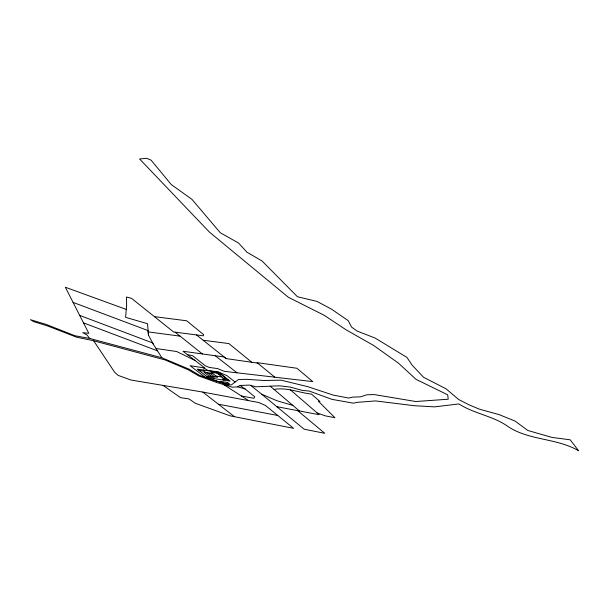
<?xml version="1.0" encoding="UTF-8"?>
<svg xmlns="http://www.w3.org/2000/svg" width="609" height="609" viewBox="0 0 609 609"><rect width="100%" height="100%" fill="white"/><g stroke="black" fill="none" stroke-linecap="round" stroke-linejoin="round"><path stroke-width="0.91" d="M237.67 386.852L240.113 385.451L249.743 385.094L255.597 386.791L279.493 385.801L290.173 387.065L302.239 390.392L309.258 391.069L331.996 399.367L353.41 403.173L357.316 402.328L375.532 400.928L414.318 405.708L434.438 406.873L458.935 403.95C474.426 413.937 493.518 415.901 508.393 426.818C529.594 440.634 556.725 437.985 578.55 450.721L570.176 439.797L552.005 437.437L527.82 430.472L515.031 421.047L499.106 414.622L479.382 409.157L469.341 404.97L458.76 399.573L446.032 388.793L423.598 377.291L412.072 365.103L406.979 357.453L375.068 338.025L357.27 331.144L351.621 327.147L348.203 320.661L331.646 309.25L317.038 301.417L297.42 296.735L262.053 260.979L246.995 252.225L238.522 243.014L220.283 232.745L192.018 199.432L171.22 184.504L151.116 160.175L146.556 158.279L139.59 158.972L209.443 232.12L288.331 297.253L324.171 315.272L346.354 329.987L373.72 345.501L398.499 363.185L416.054 379.369L447.722 394.838L448.216 399.23L415.741 401.514L374.116 394.563L366.846 394.799L360.513 396.847L352.839 397.114L348.729 398.058L333.222 395.096L307.964 386.723L281.023 380.153L264.291 380.496L246.203 379.316L238.492 379.521L231.428 384.873L228.322 384.911L199.661 375.426L189.353 369.298L161.903 357.78L89.744 338.475L74.838 335.719L46.101 324.391L30.45 319.687L33.685 321.651L47.54 325.937L76.863 337.272L92.142 340.393L165.184 359.965L188.379 369.83L198.816 375.974L216.987 382.566L232.318 387.202L237.67 386.852L245.176 389.014L254.722 396.764L253.968 398.316L241.4 395.995M274.02 389.425C286.923 387.096 298.958 392.714 311.481 394.092L319.953 401.529L318.34 401.164L334.904 417.69L325.541 415.909L317.228 413.009M161.903 357.78L153.209 344.055L148.444 335.057L147.538 323.706L125.591 317.335L126.634 305.17L126.474 297.025L131.43 298.265L173.603 331.974L203.322 335.81L203.642 334.646L186.689 320.783L154.42 316.642M196.494 334.935L203.17 340.264L228.9 343.583L251.822 362.294M148.193 331.89L180.097 336.145M203.17 340.264L226.145 358.587L257.645 363.124M156.041 348.515L176.64 351.522L194.91 360.391M198.922 370.417L205.005 371.345L203.307 370.036M220.633 373.728L211.095 372.274L217.626 377.329L208.849 375.966L203.931 372.183L212.716 373.53M218.639 374.444L221.615 374.893L226.518 378.714L223.541 378.25L217.017 373.18M187.618 354.788L192.315 355.511L205.385 365.826L209.268 367.44L217.58 368.59L224.31 371.33L312.76 381.599L296.903 368.262L257.059 362.644L274.819 377.199M216.02 376.088L221.935 377.001M206.794 376.461L212.868 377.405L214.535 378.691M228.482 379.841L222.27 378.874L223.937 380.168M93.672 340.804L114.698 372.312L118.146 375.388L130.981 380.024L202.774 392.067L258.718 402.519L265.379 405.419L293.599 428.333L230.202 415.863L195.101 403.188L189.117 398.948L180.53 397.662L163.121 385.413M276.821 406.683L319.2 414.714L290.28 389.768M218.395 404.201L277.795 415.498M292.853 405.404L276.996 400.76L261.725 394.244L250.642 385.352M228.322 384.911L205.461 377.451L190.115 365.697L204.83 367.996L183.005 351.248L224.135 356.981L226.145 358.587M126.23 309.418L65.361 287.235L88.815 333.321L82.748 332.689L86.744 334.737L89.744 338.475M73.08 302.391L148.086 330.596L148.444 335.057M79.703 315.409L152.608 342.905L153.209 344.055M83.509 322.892L157.518 350.853M223.693 384.591L248.586 400.623M240.06 385.482L245.176 389.014M203.337 367.76L208.019 370.447L218.532 371.992L227.18 375.768L235.127 382.071M206.847 372.632L211.765 376.423M209.778 373.081L214.688 376.872M212.724 371.467L214.421 372.784M202.774 392.067L234.495 416.716M215.274 355.747L237.046 372.815M175.148 332.194L202.401 353.958M261.725 394.244L304.135 429.193L324.749 433.319L297.672 410.633M270.206 386.19L299.407 410.961M218.943 372.411L197.225 369.115L208.468 377.74L230.141 381.135L218.943 372.411M227.599 382.498L220.527 381.386L222.46 382.878L229.524 383.997L227.599 382.498"/></g></svg>
